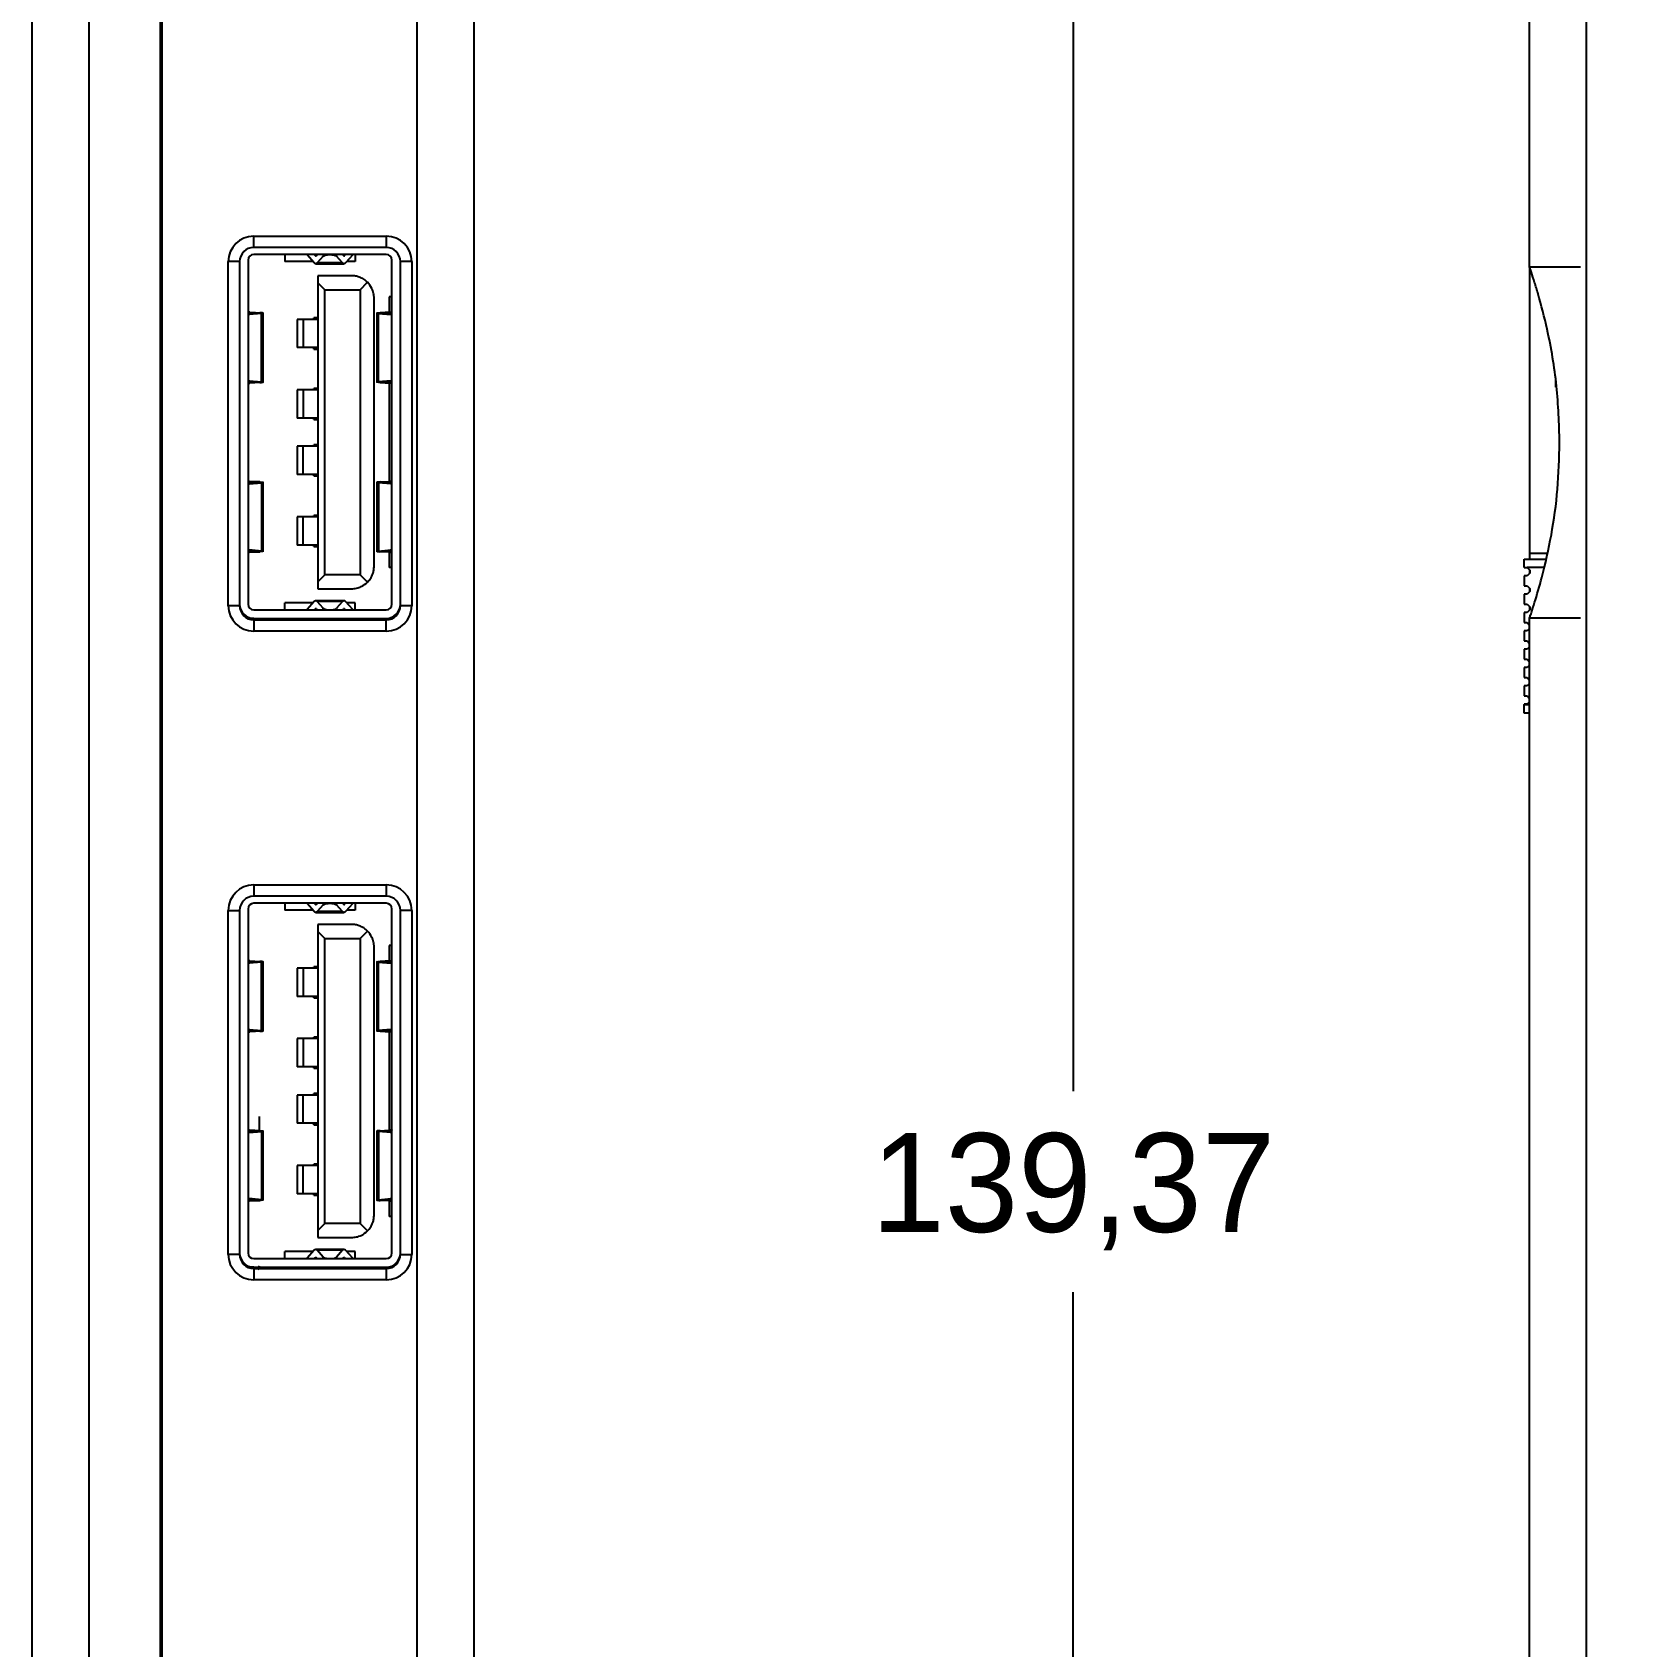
# Model space of a CAD drawing. Header units: millimetres. Extents: x 249 to 419, y 1050 to 1275.
# Drawn here: x 249.5 to 306.5, y 1154.9 to 1212.2 of the extents above; entities that cross this region are included whole.
import ezdxf

# ---------------------------------------------------------------- set-up
doc = ezdxf.new("R2010")
doc.units = ezdxf.units.MM
doc.header["$PDSIZE"] = -1
doc.dimstyles.new('ISO-25', dxfattribs={"dimtxt": 2.5, "dimasz": 2.5, "dimexe": 1.25, "dimexo": 0.625, "dimtad": 1, "dimtxsty": 'Standard', "dimcen": 2.5, "dimadec": 0, "dimazin": 0, "dimtfac": 1, "dimtmove": 0, "dimatfit": 3, "dimfxl": 1, "dimarcsym": 0})

# ---------------------------------------------------------------- blocks, each defined once
blk = doc.blocks.new('*D2')
at = {"color": 0, "lineweight": -2}
for p, q in [((321.189, 1240.741), (284.451, 1240.741)), ((286.451, 1236.661), (286.451, 1174.619)), ((286.451, 1105.446), (286.451, 1167.488)), ((321.189, 1101.366), (284.451, 1101.366))]:
    blk.add_line(p, q, dxfattribs=at)
at = {"color": 0}
for points in [[(287.131, 1236.661), (285.771, 1236.661), (286.451, 1240.741)], [(285.771, 1105.446), (287.131, 1105.446), (286.451, 1101.366)]]:
    blk.add_solid(points, dxfattribs=at)
at = {"layer": 'Defpoints', "color": 0}
for p in [(321.189, 1240.741), (286.451, 1101.366), (321.189, 1101.366)]:
    blk.add_point(p, dxfattribs=at)
at = {"color": 0, "insert": (286.451, 1171.053), "char_height": 3.5, "attachment_point": 5}
blk.add_mtext('139,37', dxfattribs=at)

msp = doc.modelspace()

# ---------------------------------------------------------------- linework, layer by layer
at = {"color": 7, "linetype": 'Continuous', "lineweight": 25}
for p, q in [((249.547, 1114.953), (249.547, 1234.853)), ((251.547, 1234.853), (251.547, 1114.953)), ((254.097, 1114.953), (254.097, 1234.853)), ((254.147, 1114.953), (254.147, 1234.853)), ((263.197, 1114.953), (263.197, 1234.853)), ((265.197, 1234.853), (265.197, 1114.953)), ((302.63, 1203.827), (302.63, 1234.853)), ((304.63, 1234.853), (304.63, 1114.953)), ((257.397, 1204.928), (262.097, 1204.928)), ((257.397, 1204.528), (257.397, 1204.928)), ((262.097, 1204.928), (262.097, 1204.528)), ((262.097, 1204.528), (257.397, 1204.528)), ((262.097, 1204.279), (257.397, 1204.279)), ((258.497, 1204.279), (258.497, 1204.029)), ((259.541, 1203.983), (259.288, 1204.267)), ((259.545, 1204.279), (259.574, 1204.246)), ((259.618, 1204.246), (259.648, 1204.279)), ((260.546, 1204.279), (260.576, 1204.246)), ((260.62, 1204.246), (260.649, 1204.279)), ((260.906, 1204.267), (260.653, 1203.983)), ((260.997, 1204.279), (260.997, 1204.029)), ((256.497, 1191.828), (256.497, 1204.028)), ((256.897, 1204.028), (256.497, 1204.028)), ((256.897, 1204.028), (256.897, 1191.828)), ((257.197, 1204.079), (257.197, 1191.879)), ((259.5, 1204.029), (258.497, 1204.029)), ((259.596, 1203.953), (260.598, 1203.953)), ((259.863, 1204.22), (259.652, 1203.983)), ((260.542, 1203.983), (259.652, 1203.983)), ((260.542, 1203.983), (260.331, 1204.22)), ((260.997, 1204.029), (260.694, 1204.029)), ((262.297, 1191.879), (262.297, 1204.079)), ((262.997, 1204.028), (262.597, 1204.028)), ((262.597, 1191.828), (262.597, 1204.028)), ((262.997, 1204.028), (262.997, 1191.828)), ((302.63, 1203.827), (302.63, 1193.683)), ((259.665, 1203.529), (259.665, 1203.279)), ((260.865, 1203.529), (259.665, 1203.529)), ((259.915, 1203.029), (259.665, 1203.279)), ((259.665, 1203.279), (259.665, 1192.679)), ((261.165, 1203.029), (261.431, 1203.294)), ((259.915, 1203.029), (261.165, 1203.029)), ((259.915, 1192.929), (259.915, 1203.029)), ((261.165, 1203.029), (261.165, 1192.929)), ((261.665, 1193.229), (261.665, 1202.729)), ((262.297, 1202.779), (262.197, 1202.779)), ((262.197, 1202.779), (262.197, 1202.231)), ((257.455, 1202.207), (257.197, 1202.221)), ((257.197, 1202.168), (257.487, 1202.195)), ((257.197, 1202.151), (257.24, 1202.15)), ((257.24, 1202.15), (257.197, 1202.128)), ((257.676, 1202.19), (257.24, 1202.15)), ((257.256, 1202.234), (257.612, 1202.215)), ((257.676, 1199.768), (257.676, 1202.19)), ((257.729, 1199.743), (257.729, 1202.215)), ((258.942, 1201.979), (258.942, 1200.979)), ((259.153, 1201.979), (258.942, 1201.979)), ((259.153, 1201.979), (259.153, 1200.979)), ((259.665, 1201.979), (259.153, 1201.979)), ((259.529, 1201.979), (259.529, 1202.029)), ((259.665, 1202.029), (259.529, 1202.029)), ((261.765, 1202.215), (261.765, 1199.743)), ((261.818, 1199.768), (261.818, 1202.19)), ((261.818, 1202.19), (262.254, 1202.15)), ((262.238, 1202.234), (261.882, 1202.215)), ((262.297, 1202.168), (262.007, 1202.195)), ((262.039, 1202.207), (262.297, 1202.221)), ((262.297, 1202.151), (262.254, 1202.15)), ((262.254, 1202.15), (262.297, 1202.128)), ((259.153, 1200.979), (258.942, 1200.979)), ((259.665, 1200.979), (259.153, 1200.979)), ((259.529, 1200.929), (259.529, 1200.979)), ((259.529, 1200.929), (259.665, 1200.929)), ((257.197, 1199.825), (257.24, 1199.807)), ((257.24, 1199.807), (257.197, 1199.806)), ((257.487, 1199.763), (257.197, 1199.789)), ((257.197, 1199.737), (257.455, 1199.75)), ((257.24, 1199.807), (257.676, 1199.768)), ((257.612, 1199.743), (257.256, 1199.724)), ((262.254, 1199.807), (261.818, 1199.768)), ((261.882, 1199.743), (262.238, 1199.724)), ((262.007, 1199.763), (262.297, 1199.789)), ((262.297, 1199.737), (262.039, 1199.75)), ((262.197, 1199.726), (262.197, 1196.231)), ((262.297, 1199.825), (262.254, 1199.807)), ((262.254, 1199.807), (262.297, 1199.806)), ((303.542, 1199.864), (303.542, 1199.579)), ((258.942, 1199.479), (258.942, 1198.479)), ((259.153, 1199.479), (258.942, 1199.479)), ((259.153, 1199.479), (259.153, 1198.479)), ((259.665, 1199.479), (259.153, 1199.479)), ((259.529, 1199.479), (259.529, 1199.529)), ((259.665, 1199.529), (259.529, 1199.529)), ((259.153, 1198.479), (258.942, 1198.479)), ((259.665, 1198.479), (259.153, 1198.479)), ((259.529, 1198.429), (259.529, 1198.479)), ((259.529, 1198.429), (259.665, 1198.429)), ((258.942, 1197.479), (258.942, 1196.479)), ((259.153, 1197.479), (258.942, 1197.479)), ((259.153, 1196.479), (259.153, 1197.479)), ((259.665, 1197.479), (259.153, 1197.479)), ((259.529, 1197.479), (259.529, 1197.529)), ((259.665, 1197.529), (259.529, 1197.529)), ((259.153, 1196.479), (258.942, 1196.479)), ((259.665, 1196.479), (259.153, 1196.479)), ((259.529, 1196.429), (259.529, 1196.479)), ((259.529, 1196.429), (259.665, 1196.429)), ((257.197, 1196.221), (257.455, 1196.207)), ((257.487, 1196.195), (257.197, 1196.168)), ((257.24, 1196.15), (257.197, 1196.151)), ((257.197, 1196.132), (257.24, 1196.15)), ((257.24, 1196.15), (257.676, 1196.19)), ((257.612, 1196.215), (257.256, 1196.234)), ((257.676, 1196.19), (257.676, 1193.768)), ((257.729, 1193.743), (257.729, 1196.215)), ((261.765, 1196.215), (261.765, 1193.743)), ((261.818, 1196.19), (261.818, 1193.768)), ((262.254, 1196.15), (261.818, 1196.19)), ((261.882, 1196.215), (262.238, 1196.234)), ((262.007, 1196.195), (262.297, 1196.168)), ((262.297, 1196.221), (262.039, 1196.207)), ((262.254, 1196.15), (262.297, 1196.151)), ((262.297, 1196.132), (262.254, 1196.15)), ((258.942, 1194.979), (258.942, 1193.979)), ((259.153, 1194.979), (258.942, 1194.979)), ((259.153, 1193.979), (259.153, 1194.979)), ((259.665, 1194.979), (259.153, 1194.979)), ((259.529, 1194.979), (259.529, 1195.029)), ((259.665, 1195.029), (259.529, 1195.029)), ((259.153, 1193.979), (258.942, 1193.979)), ((259.665, 1193.979), (259.153, 1193.979)), ((259.529, 1193.929), (259.529, 1193.979)), ((257.24, 1193.807), (257.197, 1193.83)), ((257.197, 1193.806), (257.24, 1193.807)), ((257.197, 1193.789), (257.487, 1193.763)), ((257.455, 1193.75), (257.197, 1193.737)), ((257.676, 1193.768), (257.24, 1193.807)), ((257.256, 1193.724), (257.612, 1193.743)), ((259.529, 1193.929), (259.665, 1193.929)), ((261.818, 1193.768), (262.254, 1193.807)), ((262.238, 1193.724), (261.882, 1193.743)), ((262.297, 1193.789), (262.007, 1193.763)), ((262.039, 1193.75), (262.297, 1193.737)), ((262.197, 1193.726), (262.197, 1193.179)), ((262.254, 1193.807), (262.297, 1193.83)), ((262.297, 1193.806), (262.254, 1193.807)), ((302.438, 1193.183), (302.438, 1193.483)), ((302.438, 1193.483), (303.208, 1193.483)), ((303.252, 1193.683), (302.63, 1193.683)), ((302.63, 1193.683), (302.63, 1193.483)), ((259.665, 1192.679), (259.915, 1192.929)), ((261.165, 1192.929), (259.915, 1192.929)), ((261.431, 1192.663), (261.165, 1192.929)), ((262.297, 1193.179), (262.197, 1193.179)), ((302.438, 1193.183), (302.538, 1193.183)), ((302.438, 1192.883), (302.438, 1192.533)), ((302.538, 1192.883), (302.438, 1192.883)), ((302.538, 1193.183), (302.638, 1193.083)), ((302.638, 1192.983), (302.538, 1192.883)), ((302.63, 1193.091), (302.63, 1192.975)), ((302.638, 1193.083), (302.638, 1192.983)), ((259.665, 1192.679), (259.665, 1192.429)), ((259.665, 1192.429), (260.865, 1192.429)), ((302.438, 1192.533), (302.538, 1192.533)), ((302.538, 1192.533), (302.638, 1192.433)), ((302.638, 1192.333), (302.538, 1192.233)), ((302.63, 1192.441), (302.63, 1192.325)), ((302.638, 1192.433), (302.638, 1192.333)), ((256.897, 1191.828), (256.497, 1191.828)), ((257.397, 1191.679), (262.097, 1191.679)), ((259.5, 1191.929), (258.497, 1191.929)), ((258.497, 1191.679), (258.497, 1191.929)), ((259.541, 1191.975), (259.288, 1191.691)), ((259.545, 1191.679), (259.574, 1191.712)), ((260.598, 1192.005), (259.596, 1192.005)), ((259.618, 1191.712), (259.648, 1191.679)), ((259.863, 1191.737), (259.652, 1191.975)), ((260.542, 1191.975), (259.652, 1191.975)), ((260.542, 1191.975), (260.331, 1191.737)), ((260.546, 1191.679), (260.576, 1191.712)), ((260.62, 1191.712), (260.649, 1191.679)), ((260.906, 1191.691), (260.653, 1191.975)), ((260.997, 1191.929), (260.694, 1191.929)), ((260.997, 1191.679), (260.997, 1191.929)), ((262.997, 1191.828), (262.597, 1191.828)), ((302.438, 1192.233), (302.438, 1191.883)), ((302.538, 1192.233), (302.438, 1192.233)), ((302.438, 1191.883), (302.538, 1191.883)), ((302.538, 1191.883), (302.638, 1191.783)), ((302.638, 1191.683), (302.538, 1191.583)), ((302.63, 1191.791), (302.63, 1191.675)), ((302.638, 1191.783), (302.638, 1191.683)), ((257.397, 1191.379), (257.297, 1191.379)), ((257.397, 1191.379), (262.097, 1191.379)), ((257.397, 1191.328), (262.097, 1191.328)), ((257.397, 1191.328), (257.397, 1190.928)), ((257.446, 1191.379), (257.446, 1191.328)), ((257.897, 1191.328), (257.897, 1191.379)), ((261.397, 1191.379), (261.397, 1191.328)), ((262.097, 1190.928), (262.097, 1191.328)), ((302.438, 1191.583), (302.438, 1191.233)), ((302.538, 1191.583), (302.438, 1191.583)), ((302.438, 1191.233), (302.538, 1191.233)), ((302.538, 1191.233), (302.63, 1191.141)), ((302.63, 1114.953), (302.63, 1191.401)), ((262.097, 1190.928), (257.397, 1190.928)), ((302.438, 1190.933), (302.438, 1190.583)), ((302.538, 1190.933), (302.438, 1190.933)), ((302.438, 1190.583), (302.538, 1190.583)), ((302.63, 1191.025), (302.538, 1190.933)), ((302.538, 1190.583), (302.63, 1190.491)), ((302.438, 1190.283), (302.438, 1189.933)), ((302.538, 1190.283), (302.438, 1190.283)), ((302.63, 1190.375), (302.538, 1190.283)), ((302.438, 1189.933), (302.538, 1189.933)), ((302.438, 1189.633), (302.438, 1189.283)), ((302.538, 1189.633), (302.438, 1189.633)), ((302.538, 1189.933), (302.63, 1189.841)), ((302.63, 1189.725), (302.538, 1189.633)), ((302.438, 1189.283), (302.538, 1189.283)), ((302.438, 1188.983), (302.438, 1188.633)), ((302.538, 1188.983), (302.438, 1188.983)), ((302.538, 1189.283), (302.63, 1189.191)), ((302.63, 1189.075), (302.538, 1188.983)), ((302.438, 1188.633), (302.538, 1188.633)), ((302.538, 1188.333), (302.438, 1188.333)), ((302.438, 1188.333), (302.438, 1188.323)), ((302.438, 1188.023), (302.438, 1188.323)), ((302.538, 1188.633), (302.63, 1188.541)), ((302.63, 1188.425), (302.538, 1188.333)), ((302.63, 1188.023), (302.438, 1188.023)), ((257.397, 1181.928), (262.097, 1181.928)), ((257.397, 1181.928), (257.397, 1181.528)), ((262.097, 1181.528), (257.397, 1181.528)), ((262.097, 1181.928), (262.097, 1181.528)), ((256.497, 1168.828), (256.497, 1181.028)), ((256.497, 1181.028), (256.897, 1181.028)), ((256.897, 1181.028), (256.897, 1168.828)), ((257.197, 1181.079), (257.197, 1168.879)), ((262.097, 1181.279), (257.397, 1181.279)), ((258.497, 1181.279), (258.497, 1181.029)), ((259.5, 1181.029), (258.497, 1181.029)), ((259.541, 1180.983), (259.288, 1181.267)), ((259.545, 1181.279), (259.574, 1181.246)), ((259.596, 1180.953), (260.598, 1180.953)), ((259.618, 1181.246), (259.648, 1181.279)), ((259.863, 1181.22), (259.652, 1180.983)), ((260.542, 1180.983), (259.652, 1180.983)), ((260.542, 1180.983), (260.331, 1181.22)), ((260.546, 1181.279), (260.576, 1181.246)), ((260.62, 1181.246), (260.649, 1181.279)), ((260.906, 1181.267), (260.653, 1180.983)), ((260.997, 1181.029), (260.694, 1181.029)), ((260.997, 1181.279), (260.997, 1181.029)), ((262.297, 1168.879), (262.297, 1181.079)), ((262.997, 1181.028), (262.597, 1181.028)), ((262.597, 1168.828), (262.597, 1181.028)), ((262.997, 1181.028), (262.997, 1168.828)), ((259.665, 1180.529), (259.665, 1180.279)), ((260.865, 1180.529), (259.665, 1180.529)), ((259.915, 1180.029), (259.665, 1180.279)), ((259.665, 1180.279), (259.665, 1169.679)), ((261.165, 1180.029), (261.431, 1180.294)), ((259.915, 1180.029), (261.165, 1180.029)), ((259.915, 1169.929), (259.915, 1180.029)), ((261.165, 1180.029), (261.165, 1169.929)), ((261.665, 1170.229), (261.665, 1179.729)), ((262.297, 1179.779), (262.197, 1179.779)), ((262.197, 1179.779), (262.197, 1179.231)), ((257.455, 1179.207), (257.197, 1179.221)), ((257.197, 1179.168), (257.487, 1179.195)), ((257.197, 1179.151), (257.24, 1179.15)), ((257.24, 1179.15), (257.197, 1179.128)), ((257.676, 1179.19), (257.24, 1179.15)), ((257.256, 1179.234), (257.612, 1179.215)), ((257.676, 1176.768), (257.676, 1179.19)), ((257.729, 1176.743), (257.729, 1179.215)), ((261.765, 1179.215), (261.765, 1176.743)), ((261.818, 1176.768), (261.818, 1179.19)), ((261.818, 1179.19), (262.254, 1179.15)), ((262.238, 1179.234), (261.882, 1179.215)), ((262.297, 1179.168), (262.007, 1179.195)), ((262.039, 1179.207), (262.297, 1179.221)), ((262.297, 1179.151), (262.254, 1179.15)), ((262.254, 1179.15), (262.297, 1179.128)), ((258.942, 1178.979), (258.942, 1177.979)), ((259.153, 1178.979), (258.942, 1178.979)), ((259.153, 1178.979), (259.153, 1177.979)), ((259.665, 1178.979), (259.153, 1178.979)), ((259.529, 1178.979), (259.529, 1179.029)), ((259.665, 1179.029), (259.529, 1179.029)), ((259.153, 1177.979), (258.942, 1177.979)), ((259.665, 1177.979), (259.153, 1177.979)), ((259.529, 1177.929), (259.529, 1177.979)), ((259.529, 1177.929), (259.665, 1177.929)), ((257.197, 1176.825), (257.24, 1176.807)), ((257.24, 1176.807), (257.197, 1176.806)), ((257.24, 1176.807), (257.676, 1176.768)), ((262.254, 1176.807), (261.818, 1176.768)), ((262.297, 1176.825), (262.254, 1176.807)), ((262.254, 1176.807), (262.297, 1176.806)), ((257.487, 1176.763), (257.197, 1176.789)), ((257.197, 1176.737), (257.455, 1176.75)), ((257.612, 1176.743), (257.256, 1176.724)), ((258.942, 1176.479), (258.942, 1175.479)), ((259.153, 1176.479), (258.942, 1176.479)), ((259.153, 1176.479), (259.153, 1175.479)), ((259.665, 1176.479), (259.153, 1176.479)), ((259.529, 1176.479), (259.529, 1176.529)), ((259.665, 1176.529), (259.529, 1176.529)), ((261.882, 1176.743), (262.238, 1176.724)), ((262.007, 1176.763), (262.297, 1176.789)), ((262.297, 1176.737), (262.039, 1176.75)), ((262.197, 1176.726), (262.197, 1173.231)), ((259.153, 1175.479), (258.942, 1175.479)), ((259.665, 1175.479), (259.153, 1175.479)), ((259.529, 1175.429), (259.529, 1175.479)), ((259.529, 1175.429), (259.665, 1175.429)), ((259.529, 1174.479), (259.529, 1174.529)), ((259.665, 1174.529), (259.529, 1174.529)), ((258.942, 1174.479), (258.942, 1173.479)), ((259.153, 1174.479), (258.942, 1174.479)), ((259.153, 1173.479), (259.153, 1174.479)), ((259.665, 1174.479), (259.153, 1174.479)), ((259.153, 1173.479), (258.942, 1173.479)), ((259.665, 1173.479), (259.153, 1173.479)), ((259.529, 1173.429), (259.529, 1173.479)), ((259.529, 1173.429), (259.665, 1173.429)), ((257.197, 1173.221), (257.455, 1173.207)), ((257.487, 1173.195), (257.197, 1173.168)), ((257.24, 1173.15), (257.197, 1173.151)), ((257.197, 1173.132), (257.24, 1173.15)), ((257.24, 1173.15), (257.676, 1173.19)), ((257.612, 1173.215), (257.256, 1173.234)), ((257.676, 1173.19), (257.676, 1170.768)), ((257.729, 1170.743), (257.729, 1173.215)), ((261.765, 1173.215), (261.765, 1170.743)), ((261.818, 1173.19), (261.818, 1170.768)), ((262.254, 1173.15), (261.818, 1173.19)), ((261.882, 1173.215), (262.238, 1173.234)), ((262.007, 1173.195), (262.297, 1173.168)), ((262.297, 1173.221), (262.039, 1173.207)), ((262.254, 1173.15), (262.297, 1173.151)), ((262.297, 1173.132), (262.254, 1173.15)), ((258.942, 1171.979), (258.942, 1170.979)), ((259.153, 1171.979), (258.942, 1171.979)), ((259.153, 1170.979), (259.153, 1171.979)), ((259.665, 1171.979), (259.153, 1171.979)), ((259.529, 1171.979), (259.529, 1172.029)), ((259.665, 1172.029), (259.529, 1172.029)), ((257.24, 1170.807), (257.197, 1170.83)), ((257.197, 1170.806), (257.24, 1170.807)), ((257.197, 1170.789), (257.487, 1170.763)), ((257.455, 1170.75), (257.197, 1170.737)), ((257.676, 1170.768), (257.24, 1170.807)), ((257.256, 1170.724), (257.612, 1170.743)), ((259.153, 1170.979), (258.942, 1170.979)), ((259.665, 1170.979), (259.153, 1170.979)), ((259.529, 1170.929), (259.529, 1170.979)), ((259.529, 1170.929), (259.665, 1170.929)), ((261.818, 1170.768), (262.254, 1170.807)), ((262.238, 1170.724), (261.882, 1170.743)), ((262.297, 1170.789), (262.007, 1170.763)), ((262.039, 1170.75), (262.297, 1170.737)), ((262.197, 1170.726), (262.197, 1170.179)), ((262.254, 1170.807), (262.297, 1170.83)), ((262.297, 1170.806), (262.254, 1170.807)), ((259.665, 1169.679), (259.915, 1169.929)), ((261.165, 1169.929), (259.915, 1169.929)), ((261.431, 1169.663), (261.165, 1169.929)), ((262.297, 1170.179), (262.197, 1170.179)), ((259.665, 1169.679), (259.665, 1169.429)), ((259.665, 1169.429), (260.865, 1169.429)), ((256.897, 1168.828), (256.497, 1168.828)), ((259.5, 1168.929), (258.497, 1168.929)), ((258.497, 1168.679), (258.497, 1168.929)), ((259.541, 1168.975), (259.288, 1168.691)), ((260.598, 1169.005), (259.596, 1169.005)), ((259.863, 1168.737), (259.652, 1168.975)), ((260.542, 1168.975), (259.652, 1168.975)), ((260.542, 1168.975), (260.331, 1168.737)), ((260.906, 1168.691), (260.653, 1168.975)), ((260.997, 1168.929), (260.694, 1168.929)), ((260.997, 1168.679), (260.997, 1168.929)), ((262.597, 1168.828), (262.997, 1168.828)), ((256.991, 1168.587), (256.967, 1168.573)), ((257.297, 1168.379), (257.177, 1168.379)), ((257.397, 1168.379), (257.297, 1168.379)), ((257.397, 1168.679), (262.097, 1168.679)), ((257.397, 1168.379), (262.097, 1168.379)), ((257.397, 1168.328), (262.097, 1168.328)), ((257.397, 1168.328), (257.397, 1167.928)), ((257.558, 1168.284), (257.605, 1168.427)), ((257.597, 1168.328), (257.597, 1168.379)), ((257.897, 1168.328), (257.897, 1168.379)), ((259.545, 1168.679), (259.574, 1168.712)), ((259.618, 1168.712), (259.648, 1168.679)), ((260.546, 1168.679), (260.576, 1168.712)), ((260.62, 1168.712), (260.649, 1168.679)), ((261.397, 1168.379), (261.397, 1168.328)), ((262.097, 1168.328), (262.097, 1167.928)), ((262.097, 1167.928), (257.397, 1167.928))]:
    msp.add_line(p, q, dxfattribs=at)
at = {"color": 7, "linetype": 'Continuous'}
for p, q in [((302.63, 1203.827), (302.63, 1234.853)), ((304.43, 1203.827), (302.63, 1203.827)), ((302.63, 1114.953), (302.63, 1191.401)), ((302.63, 1191.401), (304.43, 1191.401)), ((257.597, 1173.216), (257.597, 1173.716)), ((257.597, 1173.216), (257.597, 1173.716))]:
    msp.add_line(p, q, dxfattribs=at)
at = {"color": 8, "linetype": 'Continuous', "lineweight": 25}
for p, q in [((259.856, 1204.279), (259.863, 1204.22)), ((260.331, 1204.22), (260.338, 1204.279)), ((259.618, 1204.246), (259.574, 1204.246)), ((260.62, 1204.246), (260.576, 1204.246)), ((257.455, 1202.192), (257.455, 1202.207)), ((262.039, 1202.192), (262.039, 1202.207)), ((257.455, 1199.75), (257.455, 1199.766)), ((262.039, 1199.75), (262.039, 1199.766)), ((257.455, 1196.207), (257.455, 1196.192)), ((262.039, 1196.207), (262.039, 1196.192)), ((257.455, 1193.766), (257.455, 1193.75)), ((262.039, 1193.766), (262.039, 1193.75)), ((303.142, 1193.183), (302.538, 1193.183)), ((259.618, 1191.712), (259.574, 1191.712)), ((259.856, 1191.679), (259.863, 1191.737)), ((260.331, 1191.737), (260.338, 1191.679)), ((260.62, 1191.712), (260.576, 1191.712)), ((257.367, 1191.329), (257.367, 1191.379)), ((261.597, 1191.328), (261.597, 1191.379)), ((302.438, 1188.323), (302.63, 1188.323)), ((259.618, 1181.246), (259.574, 1181.246)), ((259.856, 1181.279), (259.863, 1181.22)), ((260.331, 1181.22), (260.338, 1181.279)), ((260.62, 1181.246), (260.576, 1181.246)), ((257.455, 1179.192), (257.455, 1179.207)), ((262.039, 1179.192), (262.039, 1179.207)), ((257.455, 1176.75), (257.455, 1176.766)), ((262.039, 1176.75), (262.039, 1176.766)), ((257.455, 1173.207), (257.455, 1173.192)), ((262.039, 1173.207), (262.039, 1173.192)), ((257.455, 1170.766), (257.455, 1170.75)), ((262.039, 1170.766), (262.039, 1170.75)), ((257.297, 1168.379), (257.297, 1168.389)), ((259.618, 1168.712), (259.574, 1168.712)), ((259.856, 1168.679), (259.863, 1168.737)), ((260.331, 1168.737), (260.338, 1168.679)), ((260.62, 1168.712), (260.576, 1168.712))]:
    msp.add_line(p, q, dxfattribs=at)
at = {"color": 7, "linetype": 'Continuous', "lineweight": 25}
for centre, radius, start, end in [((257.397, 1204.028), 0.9, 90, 180), ((262.097, 1204.028), 0.9, 0, 90), ((257.397, 1204.028), 0.5, 90, 180), ((257.397, 1204.079), 0.2, 90, 180), ((262.097, 1204.028), 0.5, 0, 90), ((262.097, 1204.079), 0.2, 0, 90), ((257.397, 1191.828), 0.9, 180, 270), ((257.397, 1191.879), 0.5, 180, 270), ((257.397, 1191.828), 0.5, 180, 270), ((257.397, 1191.879), 0.2, 180, 270), ((262.097, 1191.879), 0.2, 270, 0), ((262.097, 1191.879), 0.5, 270, 0), ((262.097, 1191.828), 0.9, 270, 0), ((262.097, 1191.828), 0.5, 270, 0), ((257.397, 1181.028), 0.9, 90, 180), ((257.397, 1181.028), 0.5, 90, 180), ((262.097, 1181.028), 0.9, 0, 90), ((262.097, 1181.028), 0.5, 0, 90), ((257.397, 1181.079), 0.2, 90, 180), ((262.097, 1181.079), 0.2, 0, 90), ((257.397, 1168.828), 0.9, 180, 270), ((257.397, 1168.879), 0.5, 180, 270), ((257.397, 1168.828), 0.5, 180, 270), ((257.397, 1168.879), 0.2, 180, 270), ((262.097, 1168.879), 0.2, 270, 0), ((262.097, 1168.879), 0.5, 270, 0), ((262.097, 1168.828), 0.9, 270, 0), ((262.097, 1168.828), 0.5, 270, 0)]:
    msp.add_arc(centre, radius, start, end, dxfattribs=at)
for points, knots in [([(259.288, 1204.267), (259.284, 1204.271), (259.277, 1204.277), (259.269, 1204.278), (259.266, 1204.279)], [0, 0, 0, 0, 0.559342, 1, 1, 1, 1]), ([(259.863, 1204.22), (259.874, 1204.229), (259.897, 1204.248), (259.959, 1204.266), (260.027, 1204.277), (260.072, 1204.278), (260.094, 1204.279)], [0, 0, 0, 0, 0.272943, 0.560774, 0.785893, 1, 1, 1, 1]), ([(260.1, 1204.279), (260.128, 1204.278), (260.185, 1204.276), (260.256, 1204.261), (260.306, 1204.242), (260.323, 1204.227), (260.331, 1204.22)], [0, 0, 0, 0, 0.27422, 0.562398, 0.786949, 1, 1, 1, 1]), ([(260.928, 1204.279), (260.924, 1204.278), (260.916, 1204.277), (260.909, 1204.27), (260.906, 1204.267)], [0, 0, 0, 0, 0.560739, 1, 1, 1, 1]), ([(259.652, 1203.983), (259.631, 1203.967), (259.594, 1203.938), (259.557, 1203.969), (259.541, 1203.983)], [0, 0, 0, 0, 0.5601701, 1, 1, 1, 1]), ([(259.574, 1204.246), (259.582, 1204.239), (259.597, 1204.228), (259.612, 1204.24), (259.618, 1204.246)], [0, 0, 0, 0, 0.56017, 1, 1, 1, 1]), ([(260.653, 1203.983), (260.632, 1203.967), (260.595, 1203.938), (260.558, 1203.969), (260.542, 1203.983)], [0, 0, 0, 0, 0.56017, 1, 1, 1, 1]), ([(260.576, 1204.246), (260.584, 1204.239), (260.599, 1204.228), (260.613, 1204.24), (260.62, 1204.246)], [0, 0, 0, 0, 0.56017, 1, 1, 1, 1]), ([(303.694, 1197.614), (303.672, 1198.283), (303.629, 1199.638), (303.32, 1201.412), (303.005, 1202.638), (302.806, 1203.297), (302.704, 1203.609), (302.646, 1203.78), (302.631, 1203.825), (302.63, 1203.827), (302.63, 1203.827)], [0, 0, 0, 0, 0.2890434, 0.5860417, 0.7801888, 0.8505177, 0.921276, 0.9602051, 0.9937375, 1, 1, 1, 1]), ([(261.431, 1203.294), (261.389, 1203.332), (261.311, 1203.402), (261.16, 1203.478), (261.008, 1203.521), (260.911, 1203.526), (260.865, 1203.529)], [0, 0, 0, 0, 0.333478, 0.623352, 0.820845, 1, 1, 1, 1]), ([(261.665, 1202.729), (261.661, 1202.788), (261.652, 1202.915), (261.572, 1203.128), (261.487, 1203.229), (261.431, 1203.294)], [0, 0, 0, 0, 0.230645, 0.495437, 1, 1, 1, 1]), ([(257.256, 1202.234), (257.237, 1202.235), (257.204, 1202.237), (257.199, 1202.24), (257.197, 1202.241)], [0, 0, 0, 0, 0.559913, 1, 1, 1, 1]), ([(257.455, 1202.207), (257.471, 1202.206), (257.502, 1202.204), (257.517, 1202.201), (257.512, 1202.197), (257.495, 1202.196), (257.487, 1202.195)], [0, 0, 0, 0, 0.273218, 0.561616, 0.786712, 1, 1, 1, 1]), ([(257.676, 1202.19), (257.695, 1202.192), (257.735, 1202.197), (257.729, 1202.204), (257.686, 1202.21), (257.636, 1202.213), (257.612, 1202.215)], [0, 0, 0, 0, 0.273297, 0.561717, 0.786777, 1, 1, 1, 1]), ([(261.818, 1202.19), (261.799, 1202.192), (261.759, 1202.197), (261.765, 1202.204), (261.808, 1202.21), (261.858, 1202.213), (261.882, 1202.215)], [0, 0, 0, 0, 0.273297, 0.561717, 0.786777, 1, 1, 1, 1]), ([(262.039, 1202.207), (262.023, 1202.206), (261.992, 1202.204), (261.977, 1202.201), (261.982, 1202.197), (261.999, 1202.196), (262.007, 1202.195)], [0, 0, 0, 0, 0.273218, 0.561616, 0.786712, 1, 1, 1, 1]), ([(262.238, 1202.234), (262.257, 1202.235), (262.29, 1202.237), (262.295, 1202.24), (262.297, 1202.241)], [0, 0, 0, 0, 0.559913, 1, 1, 1, 1]), ([(257.197, 1199.716), (257.2, 1199.718), (257.207, 1199.721), (257.241, 1199.723), (257.256, 1199.724)], [0, 0, 0, 0, 0.560096, 1, 1, 1, 1]), ([(257.487, 1199.763), (257.497, 1199.762), (257.517, 1199.759), (257.514, 1199.756), (257.492, 1199.752), (257.468, 1199.751), (257.455, 1199.75)], [0, 0, 0, 0, 0.273297, 0.561717, 0.786777, 1, 1, 1, 1]), ([(257.612, 1199.743), (257.642, 1199.744), (257.704, 1199.749), (257.735, 1199.756), (257.724, 1199.762), (257.692, 1199.766), (257.676, 1199.768)], [0, 0, 0, 0, 0.273218, 0.561616, 0.786712, 1, 1, 1, 1]), ([(261.882, 1199.743), (261.852, 1199.744), (261.79, 1199.749), (261.759, 1199.756), (261.77, 1199.762), (261.802, 1199.766), (261.818, 1199.768)], [0, 0, 0, 0, 0.273218, 0.561616, 0.786712, 1, 1, 1, 1]), ([(262.007, 1199.763), (261.996, 1199.762), (261.98, 1199.76), (261.983, 1199.758), (261.983, 1199.757)], [0, 0, 0, 0, 0.6839524, 1, 1, 1, 1]), ([(261.984, 1199.755), (261.99, 1199.754), (262.001, 1199.752), (262.026, 1199.751), (262.039, 1199.75)], [0, 0, 0, 0, 0.513504, 1, 1, 1, 1]), ([(262.297, 1199.716), (262.294, 1199.718), (262.287, 1199.721), (262.253, 1199.723), (262.238, 1199.724)], [0, 0, 0, 0, 0.560096, 1, 1, 1, 1]), ([(302.63, 1191.401), (302.633, 1191.41), (302.64, 1191.43), (302.703, 1191.614), (302.848, 1192.061), (303.12, 1192.994), (303.422, 1194.354), (303.65, 1195.964), (303.679, 1197.062), (303.694, 1197.614)], [0, 0, 0, 0, 0.035345, 0.078498, 0.148986, 0.296199, 0.525252, 0.761075, 1, 1, 1, 1]), ([(257.197, 1196.241), (257.2, 1196.239), (257.207, 1196.237), (257.241, 1196.235), (257.256, 1196.234)], [0, 0, 0, 0, 0.560096, 1, 1, 1, 1]), ([(257.487, 1196.195), (257.497, 1196.196), (257.517, 1196.198), (257.514, 1196.202), (257.492, 1196.205), (257.468, 1196.207), (257.455, 1196.207)], [0, 0, 0, 0, 0.273297, 0.561717, 0.786777, 1, 1, 1, 1]), ([(257.612, 1196.215), (257.642, 1196.213), (257.704, 1196.209), (257.735, 1196.202), (257.724, 1196.195), (257.692, 1196.191), (257.676, 1196.19)], [0, 0, 0, 0, 0.273218, 0.561616, 0.786712, 1, 1, 1, 1]), ([(261.882, 1196.215), (261.852, 1196.213), (261.79, 1196.209), (261.759, 1196.202), (261.77, 1196.195), (261.802, 1196.191), (261.818, 1196.19)], [0, 0, 0, 0, 0.273218, 0.561616, 0.786712, 1, 1, 1, 1]), ([(262.007, 1196.195), (261.997, 1196.196), (261.977, 1196.198), (261.98, 1196.202), (262.002, 1196.205), (262.026, 1196.207), (262.039, 1196.207)], [0, 0, 0, 0, 0.273297, 0.561717, 0.786777, 1, 1, 1, 1]), ([(262.297, 1196.241), (262.294, 1196.239), (262.287, 1196.237), (262.253, 1196.235), (262.238, 1196.234)], [0, 0, 0, 0, 0.560096, 1, 1, 1, 1]), ([(257.256, 1193.724), (257.237, 1193.723), (257.204, 1193.72), (257.199, 1193.718), (257.197, 1193.716)], [0, 0, 0, 0, 0.559913, 1, 1, 1, 1]), ([(257.455, 1193.75), (257.471, 1193.751), (257.502, 1193.753), (257.517, 1193.757), (257.512, 1193.76), (257.495, 1193.762), (257.487, 1193.763)], [0, 0, 0, 0, 0.273218, 0.561616, 0.786712, 1, 1, 1, 1]), ([(257.72, 1193.753), (257.709, 1193.751), (257.687, 1193.747), (257.637, 1193.744), (257.612, 1193.743)], [0, 0, 0, 0, 0.513504, 1, 1, 1, 1]), ([(257.676, 1193.768), (257.697, 1193.766), (257.73, 1193.762), (257.724, 1193.759), (257.722, 1193.757)], [0, 0, 0, 0, 0.683952, 1, 1, 1, 1]), ([(261.818, 1193.768), (261.799, 1193.766), (261.759, 1193.761), (261.765, 1193.753), (261.808, 1193.747), (261.858, 1193.744), (261.882, 1193.743)], [0, 0, 0, 0, 0.273297, 0.561717, 0.786777, 1, 1, 1, 1]), ([(262.039, 1193.75), (262.023, 1193.751), (261.992, 1193.753), (261.977, 1193.757), (261.982, 1193.76), (261.999, 1193.762), (262.007, 1193.763)], [0, 0, 0, 0, 0.273218, 0.561616, 0.786712, 1, 1, 1, 1]), ([(262.238, 1193.724), (262.257, 1193.723), (262.29, 1193.72), (262.295, 1193.718), (262.297, 1193.716)], [0, 0, 0, 0, 0.559913, 1, 1, 1, 1]), ([(261.431, 1192.663), (261.468, 1192.705), (261.538, 1192.783), (261.614, 1192.934), (261.657, 1193.085), (261.662, 1193.183), (261.665, 1193.229)], [0, 0, 0, 0, 0.333478, 0.623352, 0.820845, 1, 1, 1, 1]), ([(260.865, 1192.429), (260.924, 1192.433), (261.051, 1192.442), (261.265, 1192.521), (261.365, 1192.607), (261.431, 1192.663)], [0, 0, 0, 0, 0.230645, 0.495437, 1, 1, 1, 1]), ([(259.288, 1191.691), (259.284, 1191.687), (259.277, 1191.68), (259.269, 1191.679), (259.266, 1191.679)], [0, 0, 0, 0, 0.5593417, 1, 1, 1, 1]), ([(259.652, 1191.975), (259.631, 1191.991), (259.594, 1192.02), (259.557, 1191.988), (259.541, 1191.975)], [0, 0, 0, 0, 0.56017, 1, 1, 1, 1]), ([(259.574, 1191.712), (259.582, 1191.718), (259.597, 1191.73), (259.612, 1191.717), (259.618, 1191.712)], [0, 0, 0, 0, 0.56017, 1, 1, 1, 1]), ([(259.863, 1191.737), (259.874, 1191.728), (259.897, 1191.71), (259.959, 1191.691), (260.027, 1191.681), (260.072, 1191.679), (260.094, 1191.679)], [0, 0, 0, 0, 0.272943, 0.560774, 0.785893, 1, 1, 1, 1]), ([(260.1, 1191.679), (260.128, 1191.68), (260.185, 1191.682), (260.256, 1191.697), (260.306, 1191.716), (260.323, 1191.73), (260.331, 1191.737)], [0, 0, 0, 0, 0.27422, 0.562398, 0.786949, 1, 1, 1, 1]), ([(260.653, 1191.975), (260.632, 1191.991), (260.595, 1192.02), (260.558, 1191.988), (260.542, 1191.975)], [0, 0, 0, 0, 0.56017, 1, 1, 1, 1]), ([(260.576, 1191.712), (260.584, 1191.718), (260.599, 1191.73), (260.613, 1191.717), (260.62, 1191.712)], [0, 0, 0, 0, 0.5601701, 1, 1, 1, 1]), ([(260.928, 1191.679), (260.924, 1191.679), (260.916, 1191.681), (260.909, 1191.688), (260.906, 1191.691)], [0, 0, 0, 0, 0.5607392, 1, 1, 1, 1]), ([(259.288, 1181.267), (259.284, 1181.271), (259.277, 1181.277), (259.269, 1181.278), (259.266, 1181.279)], [0, 0, 0, 0, 0.559342, 1, 1, 1, 1]), ([(259.652, 1180.983), (259.631, 1180.967), (259.594, 1180.938), (259.557, 1180.969), (259.541, 1180.983)], [0, 0, 0, 0, 0.56017, 1, 1, 1, 1]), ([(259.574, 1181.246), (259.582, 1181.239), (259.597, 1181.228), (259.612, 1181.24), (259.618, 1181.246)], [0, 0, 0, 0, 0.56017, 1, 1, 1, 1]), ([(259.863, 1181.22), (259.874, 1181.229), (259.897, 1181.248), (259.959, 1181.266), (260.027, 1181.277), (260.072, 1181.278), (260.094, 1181.279)], [0, 0, 0, 0, 0.272943, 0.560774, 0.785893, 1, 1, 1, 1]), ([(260.1, 1181.279), (260.128, 1181.278), (260.185, 1181.276), (260.256, 1181.261), (260.306, 1181.242), (260.323, 1181.227), (260.331, 1181.22)], [0, 0, 0, 0, 0.27422, 0.562398, 0.786949, 1, 1, 1, 1]), ([(260.653, 1180.983), (260.632, 1180.967), (260.595, 1180.938), (260.558, 1180.969), (260.542, 1180.983)], [0, 0, 0, 0, 0.56017, 1, 1, 1, 1]), ([(260.576, 1181.246), (260.584, 1181.239), (260.599, 1181.228), (260.613, 1181.24), (260.62, 1181.246)], [0, 0, 0, 0, 0.56017, 1, 1, 1, 1]), ([(260.928, 1181.279), (260.924, 1181.278), (260.916, 1181.277), (260.909, 1181.27), (260.906, 1181.267)], [0, 0, 0, 0, 0.560739, 1, 1, 1, 1]), ([(261.431, 1180.294), (261.389, 1180.332), (261.311, 1180.402), (261.16, 1180.478), (261.008, 1180.521), (260.911, 1180.526), (260.865, 1180.529)], [0, 0, 0, 0, 0.333478, 0.623352, 0.820845, 1, 1, 1, 1]), ([(261.665, 1179.729), (261.661, 1179.788), (261.652, 1179.915), (261.572, 1180.128), (261.487, 1180.229), (261.431, 1180.294)], [0, 0, 0, 0, 0.230645, 0.495437, 1, 1, 1, 1]), ([(257.256, 1179.234), (257.237, 1179.235), (257.204, 1179.237), (257.199, 1179.24), (257.197, 1179.241)], [0, 0, 0, 0, 0.559913, 1, 1, 1, 1]), ([(257.455, 1179.207), (257.471, 1179.206), (257.502, 1179.204), (257.517, 1179.201), (257.512, 1179.197), (257.495, 1179.196), (257.487, 1179.195)], [0, 0, 0, 0, 0.273218, 0.561616, 0.786712, 1, 1, 1, 1]), ([(257.676, 1179.19), (257.695, 1179.192), (257.735, 1179.197), (257.729, 1179.204), (257.686, 1179.21), (257.636, 1179.213), (257.612, 1179.215)], [0, 0, 0, 0, 0.273297, 0.561717, 0.786777, 1, 1, 1, 1]), ([(261.818, 1179.19), (261.799, 1179.192), (261.759, 1179.197), (261.765, 1179.204), (261.808, 1179.21), (261.858, 1179.213), (261.882, 1179.215)], [0, 0, 0, 0, 0.273297, 0.561717, 0.786777, 1, 1, 1, 1]), ([(262.039, 1179.207), (262.023, 1179.206), (261.992, 1179.204), (261.977, 1179.201), (261.982, 1179.197), (261.999, 1179.196), (262.007, 1179.195)], [0, 0, 0, 0, 0.273218, 0.561616, 0.786712, 1, 1, 1, 1]), ([(262.238, 1179.234), (262.257, 1179.235), (262.29, 1179.237), (262.295, 1179.24), (262.297, 1179.241)], [0, 0, 0, 0, 0.559913, 1, 1, 1, 1]), ([(257.197, 1176.716), (257.2, 1176.718), (257.207, 1176.721), (257.241, 1176.723), (257.256, 1176.724)], [0, 0, 0, 0, 0.560096, 1, 1, 1, 1]), ([(257.487, 1176.763), (257.497, 1176.762), (257.517, 1176.759), (257.514, 1176.756), (257.492, 1176.752), (257.468, 1176.751), (257.455, 1176.75)], [0, 0, 0, 0, 0.273297, 0.561717, 0.786777, 1, 1, 1, 1]), ([(257.612, 1176.743), (257.642, 1176.744), (257.704, 1176.749), (257.735, 1176.756), (257.724, 1176.762), (257.692, 1176.766), (257.676, 1176.768)], [0, 0, 0, 0, 0.273218, 0.561616, 0.786712, 1, 1, 1, 1]), ([(261.882, 1176.743), (261.852, 1176.744), (261.79, 1176.749), (261.759, 1176.756), (261.77, 1176.762), (261.802, 1176.766), (261.818, 1176.768)], [0, 0, 0, 0, 0.273218, 0.561616, 0.786712, 1, 1, 1, 1]), ([(262.007, 1176.763), (261.997, 1176.762), (261.977, 1176.759), (261.98, 1176.756), (262.002, 1176.752), (262.026, 1176.751), (262.039, 1176.75)], [0, 0, 0, 0, 0.273297, 0.561717, 0.786777, 1, 1, 1, 1]), ([(262.297, 1176.716), (262.294, 1176.718), (262.287, 1176.721), (262.253, 1176.723), (262.238, 1176.724)], [0, 0, 0, 0, 0.560096, 1, 1, 1, 1]), ([(257.197, 1173.241), (257.2, 1173.239), (257.207, 1173.237), (257.241, 1173.235), (257.256, 1173.234)], [0, 0, 0, 0, 0.560096, 1, 1, 1, 1]), ([(257.51, 1173.202), (257.504, 1173.203), (257.493, 1173.205), (257.468, 1173.207), (257.455, 1173.207)], [0, 0, 0, 0, 0.513504, 1, 1, 1, 1]), ([(257.487, 1173.195), (257.498, 1173.196), (257.514, 1173.198), (257.511, 1173.199), (257.511, 1173.2)], [0, 0, 0, 0, 0.683952, 1, 1, 1, 1]), ([(257.612, 1173.215), (257.642, 1173.213), (257.704, 1173.209), (257.735, 1173.202), (257.724, 1173.195), (257.692, 1173.191), (257.676, 1173.19)], [0, 0, 0, 0, 0.273218, 0.561616, 0.786712, 1, 1, 1, 1]), ([(261.882, 1173.215), (261.852, 1173.213), (261.79, 1173.209), (261.759, 1173.202), (261.77, 1173.195), (261.802, 1173.191), (261.818, 1173.19)], [0, 0, 0, 0, 0.273218, 0.561616, 0.786712, 1, 1, 1, 1]), ([(262.007, 1173.195), (261.997, 1173.196), (261.977, 1173.198), (261.98, 1173.202), (262.002, 1173.205), (262.026, 1173.207), (262.039, 1173.207)], [0, 0, 0, 0, 0.273297, 0.561717, 0.786777, 1, 1, 1, 1]), ([(262.297, 1173.241), (262.294, 1173.239), (262.287, 1173.237), (262.253, 1173.235), (262.238, 1173.234)], [0, 0, 0, 0, 0.560096, 1, 1, 1, 1]), ([(257.256, 1170.724), (257.237, 1170.723), (257.204, 1170.72), (257.199, 1170.718), (257.197, 1170.716)], [0, 0, 0, 0, 0.559913, 1, 1, 1, 1]), ([(257.455, 1170.75), (257.471, 1170.751), (257.502, 1170.753), (257.517, 1170.757), (257.512, 1170.76), (257.495, 1170.762), (257.487, 1170.763)], [0, 0, 0, 0, 0.273218, 0.561616, 0.786712, 1, 1, 1, 1]), ([(257.72, 1170.753), (257.709, 1170.751), (257.687, 1170.747), (257.637, 1170.744), (257.612, 1170.743)], [0, 0, 0, 0, 0.513504, 1, 1, 1, 1]), ([(257.676, 1170.768), (257.697, 1170.766), (257.73, 1170.762), (257.724, 1170.759), (257.722, 1170.757)], [0, 0, 0, 0, 0.683952, 1, 1, 1, 1]), ([(261.818, 1170.768), (261.799, 1170.766), (261.759, 1170.761), (261.765, 1170.753), (261.808, 1170.747), (261.858, 1170.744), (261.882, 1170.743)], [0, 0, 0, 0, 0.273297, 0.561717, 0.786777, 1, 1, 1, 1]), ([(262.039, 1170.75), (262.023, 1170.751), (261.992, 1170.753), (261.977, 1170.757), (261.982, 1170.76), (261.999, 1170.762), (262.007, 1170.763)], [0, 0, 0, 0, 0.273218, 0.561616, 0.786712, 1, 1, 1, 1]), ([(262.238, 1170.724), (262.257, 1170.723), (262.29, 1170.72), (262.295, 1170.718), (262.297, 1170.716)], [0, 0, 0, 0, 0.559913, 1, 1, 1, 1]), ([(261.431, 1169.663), (261.468, 1169.705), (261.538, 1169.783), (261.614, 1169.934), (261.657, 1170.085), (261.662, 1170.183), (261.665, 1170.229)], [0, 0, 0, 0, 0.333478, 0.623352, 0.820845, 1, 1, 1, 1]), ([(260.865, 1169.429), (260.924, 1169.433), (261.051, 1169.442), (261.265, 1169.521), (261.365, 1169.607), (261.431, 1169.663)], [0, 0, 0, 0, 0.230645, 0.495437, 1, 1, 1, 1]), ([(259.652, 1168.975), (259.631, 1168.991), (259.594, 1169.02), (259.557, 1168.988), (259.541, 1168.975)], [0, 0, 0, 0, 0.56017, 1, 1, 1, 1]), ([(260.653, 1168.975), (260.632, 1168.991), (260.595, 1169.02), (260.558, 1168.988), (260.542, 1168.975)], [0, 0, 0, 0, 0.56017, 1, 1, 1, 1]), ([(259.288, 1168.691), (259.284, 1168.687), (259.277, 1168.68), (259.269, 1168.679), (259.266, 1168.679)], [0, 0, 0, 0, 0.559342, 1, 1, 1, 1]), ([(259.574, 1168.712), (259.582, 1168.718), (259.597, 1168.73), (259.612, 1168.717), (259.618, 1168.712)], [0, 0, 0, 0, 0.56017, 1, 1, 1, 1]), ([(259.863, 1168.737), (259.874, 1168.728), (259.897, 1168.71), (259.959, 1168.691), (260.027, 1168.681), (260.072, 1168.679), (260.094, 1168.679)], [0, 0, 0, 0, 0.272943, 0.560774, 0.785893, 1, 1, 1, 1]), ([(260.1, 1168.679), (260.128, 1168.68), (260.185, 1168.682), (260.256, 1168.697), (260.306, 1168.716), (260.323, 1168.73), (260.331, 1168.737)], [0, 0, 0, 0, 0.27422, 0.562398, 0.786949, 1, 1, 1, 1]), ([(260.576, 1168.712), (260.584, 1168.718), (260.599, 1168.73), (260.613, 1168.717), (260.62, 1168.712)], [0, 0, 0, 0, 0.5601701, 1, 1, 1, 1]), ([(260.928, 1168.679), (260.924, 1168.679), (260.916, 1168.681), (260.909, 1168.688), (260.906, 1168.691)], [0, 0, 0, 0, 0.560739, 1, 1, 1, 1])]:
    msp.add_open_spline(points, degree=3, knots=knots, dxfattribs=at)

# ---------------------------------------------------------------- dimensions: what is measured, and where the dimension line sits
dim = msp.add_aligned_dim(p1=(321.1893, 1240.7405), p2=(321.1893, 1101.3659), distance=-34.7384, dimstyle='ISO-25', override={"dimtxt": 3.5, "dimasz": 4.08, "dimexe": 2, "dimexo": 0, "dimgap": 1.524, "dimtih": 1, "dimtoh": 1, "dimzin": 0, "dimadec": 2, "dimtzin": 0})
dim.commit()
dim.dimension.update_dxf_attribs({"geometry": '*D2', "text_midpoint": (286.4509, 1171.0532)})

doc.saveas('drawing.dxf')
